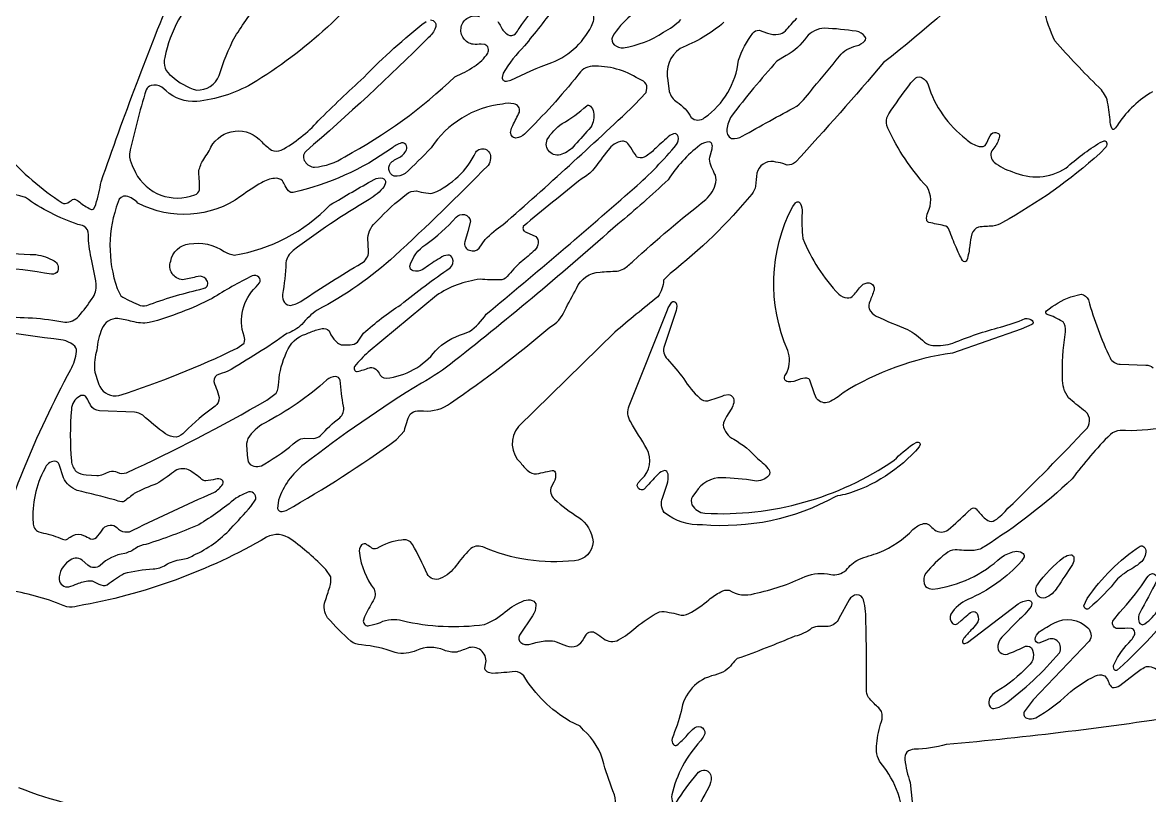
# Model space of a CAD drawing. Header units: metres. Extents: x 2.3 to 24.7, y 0 to 24.7.
# Drawn here: x 10.03 to 15.71, y 5.66 to 9.55 of the extents above; entities that cross this region are included whole.
import ezdxf

# ---------------------------------------------------------------- set-up
doc = ezdxf.new("R2010")
doc.units = ezdxf.units.M

msp = doc.modelspace()

# ---------------------------------------------------------------- linework, layer by layer
at = {"layer": 'Layer 1', "color": 0}
for points in [[(11.88402, 9.87944, -0.0998), (11.18649, 9.23854, -0.1019), (10.90957, 9.15043, -0.2114), (10.7556, 9.20459), (10.73382, 9.22232, 0.1974), (10.68027, 9.23132, 0.2166), (10.65528, 9.20917, 0.0208), (10.57066, 8.88586, 0.1073), (10.58518, 8.8275), (10.60093, 8.79304, 0.3812), (10.90062, 8.68055, 0.2297), (10.924, 8.7054, 0.0362), (10.91985, 8.79436, -0.095), (10.93993, 8.85112, 0.0263), (10.98147, 8.92013, -0.5302), (11.23773, 8.94696, 0.0708), (11.28667, 8.90608, 0.2009), (11.33518, 8.90476, 0.0837), (11.52111, 9.05256, -0.0081), (11.75018, 9.27172, -0.0349), (12.06438, 9.55307, -0.1353)], [(14.96042, 9.86987, -0.0306), (14.36698, 9.34659, -0.0108), (13.92309, 8.8447, -0.2132), (13.88179, 8.8307), (13.85897, 8.83905, -0.0404), (13.81305, 8.84899, 0.3711), (13.7289, 8.78969, 0.0179), (13.72282, 8.72473, -0.116), (13.70415, 8.68437, -0.0544), (13.2925, 8.28507), (13.25955, 8.25146, -0.1347), (13.23112, 8.16835, 0.0074), (13.01502, 7.98963), (12.52874, 7.51476, 0.3994), (12.54034, 7.33189, 0.0706), (12.58574, 7.28555, 0.1881), (12.63104, 7.27885, -0.031), (12.67606, 7.28857), (12.69902, 7.29451, -0.3839), (12.71524, 7.28083, -0.1553), (12.70718, 7.23473), (12.69563, 7.21295, 0.3347), (12.71015, 7.15011, 0.045), (12.83248, 7.05794, -0.2193), (12.90541, 6.9358, -0.3786), (12.81099, 6.84033, -0.1304), (12.34908, 6.90949, 0.3029), (12.28317, 6.89554, 0.0321), (12.21538, 6.81582, -0.1526), (12.13519, 6.7509, -0.4217), (12.07009, 6.77419, 0.0193), (11.99546, 6.92212, 0.3437), (11.94054, 6.94419, 0.0998), (11.81613, 6.90228, -0.2687), (11.79185, 6.90317, -0.0085), (11.76663, 6.92085, 0.343), (11.73966, 6.92066, 0.2084), (11.72882, 6.87852, 0.1314), (11.80227, 6.69721, -0.2546), (11.79779, 6.63799, 0.0226), (11.75357, 6.55719), (11.74834, 6.53664, 0.5146), (11.77837, 6.51363, 0.0308), (11.83395, 6.52966, -0.1883), (11.94441, 6.53862, 0.0922), (12.35832, 6.51971, 0.0914), (12.46241, 6.58326, -0.0714), (12.55722, 6.63955, -0.1592), (12.59851, 6.6403, -0.3191), (12.61723, 6.6148, -0.1368), (12.60049, 6.56271), (12.53492, 6.46503, 0.3822), (12.54142, 6.42797, 0.1934), (12.58215, 6.41854), (12.60695, 6.4259, -0.0557), (12.68059, 6.43783, -0.1074), (12.71901, 6.43146, -0.0213), (12.7703, 6.41185, 0.4134), (12.85846, 6.44942), (12.86925, 6.46776, -0.4506), (12.91852, 6.47559, -0.012), (12.95713, 6.44839, 0.2882), (13.0335, 6.44174, 0.051), (13.12005, 6.50383, -0.0589), (13.2389, 6.58237, -0.1311), (13.28689, 6.58043, -0.0311), (13.33484, 6.5695, 0.2133), (13.38735, 6.57449, 0.046), (13.48777, 6.64375, -0.0379), (13.54698, 6.68372, -0.1876), (13.58993, 6.6916, 0.2206), (13.71651, 6.67486, 0.0608), (13.97216, 6.7608, -0.152), (14.10086, 6.77065, 0.2182), (14.17813, 6.79182, -0.119), (14.24172, 6.8467, -0.0086), (14.34402, 6.88125, 0.1088), (14.51492, 6.99769, -0.1134), (14.56748, 7.02664, -0.2467), (14.59581, 7.0207, 0.0096), (14.62391, 6.99562, 0.3369), (14.69194, 6.99586, 0.02), (14.79047, 7.08651), (14.80753, 7.10108, -0.3587), (14.83323, 7.10089, 0.0293), (14.87386, 7.05554), (14.89098, 7.04196, 0.2503), (14.92728, 7.04328, 0.0697), (14.99285, 7.10414, 0.0133), (15.39097, 7.50745, 0.4489), (15.37344, 7.5982, -0.0214), (15.29772, 7.65991, -0.1775), (15.26793, 7.76084, -0.0447), (15.28052, 7.97841, 0.1528), (15.2766, 8.03276, 0.1236), (15.26727, 8.04318, 0.0671), (15.18939, 8.0792, -0.552), (15.18651, 8.09697, -0.0788), (15.30913, 8.16759), (15.36099, 8.18051, -0.2961), (15.39809, 8.15185, 0.0444), (15.50723, 7.86003, 0.2852), (15.55838, 7.82873), (15.68727, 7.82425, -0.1734), (15.72427, 7.81048, -0.0311)], [(12.42498, 9.55204, -0.0577), (12.44044, 9.52686, 0.1713), (12.47721, 9.48632, 0.3334), (12.51375, 9.4908, 0.0404), (12.53261, 9.51734, -0.0997), (12.81259, 9.79647, -0.2654)], [(15.72088, 9.19922, 0.1147), (15.54956, 9.03903, -0.1081), (15.5267, 9.01126, -0.4751), (15.51699, 9.01343, -0.1145), (15.50723, 9.05845, 0.0331), (15.49186, 9.15896, 0.1153), (15.44981, 9.22241, -0.0181), (15.22871, 9.45539, -0.0925), (15.14833, 9.7771, -0.0267)], [(9.94786, 8.8869, 0.0687), (10.23284, 8.64043, 0.262), (10.26126, 8.64081, -0.0089), (10.28498, 8.65689, -0.2244), (10.29667, 8.65807, -0.0903), (10.32085, 8.64411, 0.0638), (10.37563, 8.60861, 0.2782), (10.39161, 8.61012), (10.40217, 8.63284, 0.0212), (10.42881, 8.74632, -0.0153), (10.79898, 9.7234, -0.0805)], [(10.9422, 9.72128, 0.1573), (10.74919, 9.37091, 0.3363), (10.78436, 9.27809, 0.1207), (10.90953, 9.20723, 0.309), (11.02305, 9.28054, -0.0484), (11.10262, 9.4768, 0.0061), (11.22373, 9.66061, -0.1433)], [(12.08687, 9.56057, -0.5421), (12.11157, 9.52168, -0.1194), (12.07527, 9.47095, -0.0181), (11.45855, 8.89911, 0.4029), (11.4552, 8.84753, 0.246), (11.50324, 8.81967, 0.1227), (11.65457, 8.87238, 0.0674), (12.20935, 9.27479, 0.05), (12.3067, 9.32665, 0.1057), (12.3744, 9.39349, 0.4483), (12.35978, 9.43762), (12.34107, 9.43842, -0.034), (12.30189, 9.43786, -0.4385), (12.24117, 9.52476, -0.4385), (12.33277, 9.5782)], [(13.09351, 9.58103, 0.0801), (13.00173, 9.47576, 0.3325), (13.01167, 9.4354, 0.1985), (13.05778, 9.42055, 0.1065), (13.25969, 9.49858, 0.0783), (13.34695, 9.56217, -0.1331)], [(13.56362, 9.54864, -0.0848), (13.34271, 9.41749, 0.3017), (13.28086, 9.25522), (13.28821, 9.20082, 0.19), (13.32814, 9.14727, -0.1134), (13.39839, 9.07, 0.3739), (13.46627, 9.06887, 0.2144), (13.63641, 9.35729, -0.0839), (13.70929, 9.4932, -0.2452), (13.7405, 9.50909), (13.78274, 9.49424, 0.1167), (13.8379, 9.48811, 0.1698), (13.87269, 9.50522, -0.0162), (13.9303, 9.56934, -0.2079)], [(9.91844, 8.06355, -0.0584), (10.24566, 8.04012, 0.2484), (10.31567, 8.07052, 0.0371), (10.38308, 8.15845, 0.1706), (10.40411, 8.23053, 0.0185), (10.3787, 8.36451, -0.0607), (10.36503, 8.47996, 0.2764), (10.34226, 8.52305, 0.034), (10.31204, 8.53224, -0.0766), (10.04766, 8.66721, 0.0457), (9.58863, 8.75452, -0.0174)], [(9.63426, 8.42216, 0.0323), (10.10055, 8.37983, -0.0981), (10.19291, 8.34829, -0.3499), (10.21077, 8.29818, -0.3378), (10.17876, 8.28139, 0.0487), (9.02211, 8.35371, -0.0195)], [(9.85843, 6.76717, -0.0577), (10.27635, 7.80186, 0.0915), (10.30539, 7.89256, 0.2457), (10.28828, 7.92622, 0.091), (10.23717, 7.94956, -0.0069), (8.74006, 8.17042, -0.0502)], [(15.98983, 7.58047, -0.1263), (15.5571, 7.49552, 0.1435), (15.50831, 7.47553, 0.0347), (15.31606, 7.25236, -0.0491), (14.87311, 6.91043, -0.1607), (14.81423, 6.89186, -0.032), (14.72659, 6.89506, 0.1828), (14.6794, 6.87493, 0.0518), (14.58007, 6.77777, 0.2341), (14.57149, 6.7261), (14.57837, 6.71102, 0.1724), (14.61557, 6.69739, 0.1559), (14.96018, 6.8582, -0.0934), (15.02712, 6.88658, -0.1698), (15.06489, 6.88031, -0.3098), (15.07497, 6.86041), (15.06107, 6.83849, -0.1141), (14.79103, 6.64563, 0.1299), (14.70495, 6.57181, 0.3057), (14.71419, 6.52443, 0.3512), (14.7405, 6.52462), (14.75756, 6.5398, 0.0145), (14.79165, 6.56851, -0.1331), (14.82064, 6.58538, -0.292), (14.84006, 6.56921, -0.277), (14.83488, 6.52198, -0.0198), (14.8065, 6.49025, -0.0077), (14.77071, 6.45112), (14.7644, 6.43669, 0.5184), (14.7759, 6.42293), (14.78919, 6.42906), (15.04424, 6.62263, -0.142), (15.09402, 6.64096, -0.4235), (15.11387, 6.62484), (15.10915, 6.61037, -0.0611), (15.04212, 6.53777), (14.96226, 6.45621, 0.1407), (14.94194, 6.41317, 0.5663), (14.99016, 6.37051, 0.0374), (15.07163, 6.40586, -0.3158), (15.11076, 6.40233, -0.3775), (15.09581, 6.31139, -0.0701), (14.93496, 6.1816, 0.1455), (14.9004, 6.14747, 0.174), (14.89908, 6.11273, 0.3561), (14.92242, 6.09684, 0.0984), (14.97286, 6.11612, 0.0592), (15.25152, 6.37696, 0.33), (15.24543, 6.43252, 0.33), (15.19052, 6.44287), (15.16186, 6.42986), (15.14809, 6.42557, -0.3964), (15.13004, 6.44457, -0.2079), (15.1504, 6.48219, -0.0248), (15.22644, 6.52773, -0.3204), (15.39465, 6.50274, -0.3722), (15.40191, 6.43561), (15.11981, 6.14092), (15.07441, 6.07912, 0.4282), (15.08766, 6.04762, 0.1839), (15.13296, 6.05055, 0.0637), (15.29409, 6.1684, -0.0735), (15.43411, 6.26104, -0.1674), (15.47432, 6.26326, -0.1551), (15.4846, 6.25562, -0.0594), (15.50049, 6.22696, 0.1874), (15.51765, 6.2031, 0.1906), (15.55673, 6.21215), (15.63051, 6.2691, -0.0583), (15.68557, 6.3062, -0.1497), (15.70428, 6.30809, -0.0734), (15.73992, 6.29531, 0.0077)], [(12.9675, 5.55644, 0.4112), (13.01196, 5.6627, -0.02), (12.95807, 5.81794, 0.1648), (12.85587, 5.98733), (12.83988, 6.00765), (12.78666, 6.03325, -0.1217), (12.55599, 6.26085, 0.1956), (12.51205, 6.28315, -0.0184), (12.39919, 6.27349), (12.37831, 6.27754, -0.3384), (12.36068, 6.29937), (12.36388, 6.31874, 0.5632), (12.28176, 6.40275, -0.0088), (12.21821, 6.37989, -0.1252), (12.15504, 6.39068, 0.2052), (12.0162, 6.38884, -0.1711), (11.90924, 6.37824, 0.0676), (11.73924, 6.41656, -0.159), (11.68517, 6.43509, -0.0279), (11.56849, 6.55295, -0.2364), (11.55637, 6.6371, 0.0096), (11.57895, 6.70734, 0.1351), (11.58414, 6.75906), (11.56005, 6.79578, 0.0433), (11.38392, 6.94848, 0.2945), (11.26178, 6.95791, -0.0881), (10.30996, 6.61178, -0.1203), (10.25523, 6.60829, 0.0602), (9.97157, 6.68943, -0.052)], [(14.46462, 5.49615, 0.1876), (14.35411, 5.82016, -0.2042), (14.33351, 5.92057, -0.064), (14.35609, 6.03136, 0.1662), (14.35638, 6.0811), (14.3428, 6.09953, -0.0212), (14.29707, 6.1446, -0.2044), (14.28147, 6.18288, 0.0078), (14.27798, 6.52655, 0.0645), (14.26605, 6.64318, 0.3377), (14.23244, 6.66887, 0.2527), (14.19425, 6.64332), (14.14235, 6.54922, -0.2648), (14.08766, 6.5092, 0.0311), (14.0449, 6.50934, 0.1517), (14.00478, 6.50001, -0.1158), (13.91955, 6.45984, -0.0151), (13.63066, 6.3475, 0.0543), (13.60322, 6.31936, -0.0648), (13.5698, 6.28654, -0.0565), (13.51766, 6.26443, 0.3253), (13.34851, 6.08128, -0.0224), (13.30278, 5.94537, 0.2151), (13.30886, 5.9152, 0.4028), (13.32682, 5.9119, 0.0318), (13.37901, 5.96267, -0.0735), (13.41564, 5.99888, -0.3681), (13.45592, 5.99894, -0.3681), (13.46241, 5.95918, -0.0434), (13.4452, 5.9341, 0.1284), (13.30056, 5.66204, 0.1447), (13.30584, 5.62249, 0.5083)], [(15.90738, 6.06549, -0.0166), (14.68256, 5.91548, -0.0596), (14.52147, 5.89153, 0.1738), (14.48413, 5.87739, 0.2172), (14.47357, 5.83939, 0.0406), (14.49997, 5.7247), (14.52953, 5.4491, 0.1253), (14.57455, 5.34845, 0.1488), (14.6166, 5.32705, 0.0239), (15.29075, 5.04287, -0.0322), (15.99591, 4.68043)], [(13.32244, 5.62273, -0.0271), (13.42898, 5.76868, -0.2031), (13.4609, 5.78697, -0.4183), (13.49894, 5.75067, -0.1345), (13.4865, 5.70042, 0.0093), (13.41149, 5.55654, 0.2461)], [(10.01273, 5.69933, 0.0648), (10.53111, 5.56927, -0.0967)]]:
    msp.add_lwpolyline(points, format="xyb", dxfattribs=at)
for points in [[(12.45171, 9.2935), (12.44714, 9.27111, 0.4453), (12.4684, 9.25178), (12.49004, 9.25749, -0.0284), (12.69681, 9.34583, 0.1995), (12.90428, 9.54624, 0.2708), (12.89716, 9.6038, 0.0935), (12.80297, 9.65132, 0.1786), (12.75328, 9.65646, 0.1108), (12.71434, 9.62836, -0.0157), (12.55877, 9.42984, 0.0529), (12.45171, 9.2935)], [(13.92978, 9.12667, 0.0678), (14.01237, 9.21921, 0.0194), (14.14442, 9.37883, -0.1701), (14.22937, 9.42984, 0.1455), (14.27298, 9.45596, 0.3823), (14.27326, 9.47764, 0.1648), (14.22928, 9.50376, 0.0214), (14.06956, 9.51904, 0.207), (13.97815, 9.47406, -0.1233), (13.87736, 9.38143), (13.83007, 9.35276, 0.0209), (13.60134, 9.07646, 0.1121), (13.57838, 9.01145, 0.3459), (13.60204, 8.9644, 0.1874), (13.65593, 8.97581, -0.0054), (13.92978, 9.12667)], [(11.5815, 8.62969, -0.0101), (11.8026, 8.75787, -0.1838), (11.8446, 8.76494, -0.3966), (11.86068, 8.74174), (11.85248, 8.72279, -0.1055), (11.77738, 8.65759, 0.0287), (11.39467, 8.39982, 0.1999), (11.35913, 8.33886, -0.0288), (11.34192, 8.17872, 0.179), (11.35224, 8.13912, 0.2759), (11.38402, 8.12474, 0.0981), (11.43979, 8.14916, -0.0116), (11.73962, 8.33731, 0.2712), (11.77469, 8.39487), (11.77021, 8.46379, -0.1889), (11.81646, 8.54846, -0.0395), (11.96637, 8.6848, -0.1863), (12.01517, 8.70016), (12.03907, 8.69465, 0.0282), (12.08852, 8.688, 0.1209), (12.10026, 8.68993, 0.18), (12.31424, 8.89486, -0.3561), (12.36373, 8.90971, -0.3561), (12.38821, 8.86422, -0.1452), (12.37586, 8.82806, -0.0128), (11.9073, 8.3746, -0.0665), (11.5164, 8.10117, 0.0674), (11.43833, 8.02843, -0.1111), (11.36398, 7.98345, -0.0248), (11.06349, 7.79139, 0.0127), (11.01126, 7.77352, 0.3657), (10.99952, 7.73001, 0.0055), (11.0164, 7.68523), (11.02305, 7.66076, -0.2144), (11.0031, 7.61701, 0.05), (10.84833, 7.48699, -0.1701), (10.80591, 7.46196, -0.1551), (10.75235, 7.47902, -0.0297), (10.63907, 7.57175, 0.1494), (10.59584, 7.58665), (10.42014, 7.59349, -0.2404), (10.3754, 7.6229, -0.0372), (10.35937, 7.65336), (10.3506, 7.66717, 0.2977), (10.31916, 7.66703, 0.2491), (10.2789, 7.60117, 0.0425), (10.27899, 7.3425, 0.1559), (10.30336, 7.28828, 0.1499), (10.3531, 7.2723), (10.40646, 7.26801, 0.0987), (10.47204, 7.28918, -0.179), (10.50933, 7.28508, 0.1913), (10.5569, 7.28248, 0.0233), (11.2623, 7.64798), (11.3101, 7.68301, 0.1146), (11.32259, 7.7384, -0.0954), (11.36247, 7.88921, -0.2388), (11.45945, 7.98029, -0.0176), (11.51399, 8.0016), (11.54044, 8.00853, -0.2635), (11.57565, 7.99642), (11.58537, 7.97596, 0.0797), (11.6187, 7.93598, 0.1616), (11.64288, 7.92589, 0.0311), (11.68286, 7.92598, 0.1823), (11.71873, 7.94003), (11.74928, 7.98435, -0.0376), (11.93653, 8.12785, -0.0238), (12.18549, 8.31289, 0.3087), (12.19723, 8.36111, 0.3174), (12.17357, 8.37775), (12.15396, 8.37412, 0.0221), (12.07683, 8.3259), (12.0477, 8.30534, -0.1928), (11.99881, 8.29874, -0.3718), (11.98269, 8.32175, -0.1778), (12.06226, 8.43065, 0.0528), (12.21543, 8.56769, -0.294), (12.25792, 8.581, -0.2939), (12.28761, 8.54785), (12.27488, 8.49674), (12.25913, 8.44375, 0.4036), (12.28317, 8.40156, 0.2858), (12.33159, 8.41156), (12.36204, 8.45568, -0.069), (12.45251, 8.5313, 0.0097), (13.11289, 9.13261), (13.17196, 9.19606), (13.17587, 9.21789, 0.2729), (13.15772, 9.25273), (13.13547, 9.26343, 0.1534), (12.90046, 9.32759, 0.2428), (12.82786, 9.28214, -0.029), (12.56004, 8.98656, -0.1759), (12.51667, 8.96643, -0.4767), (12.49037, 9.00084, -0.058), (12.50003, 9.02922, 0.0226), (12.53364, 9.09711, 0.4432), (12.50574, 9.13892, 0.1147), (12.44879, 9.13666, 0.2233), (12.08899, 8.91655, -0.014), (11.95911, 8.78776, -0.1714), (11.90339, 8.77512, -0.2787), (11.87628, 8.8086, -0.2786), (11.8933, 8.84815, -0.0523), (11.91923, 8.86361, 0.1571), (11.96199, 8.90033, 0.2141), (11.96524, 8.92735, 0.3823), (11.94087, 8.94182, 0.1026), (11.89052, 8.91448, -0.0994), (11.39486, 8.69257, -0.2389), (11.38053, 8.69418, -0.1571), (11.35484, 8.72675, 0.0738), (11.34069, 8.75042, 0.2415), (11.30208, 8.76357, 0.1244), (11.23604, 8.74146, 0.0219), (11.13237, 8.67386, -0.2851), (10.61422, 8.63935, 0.1325), (10.55515, 8.67419, 0.3809), (10.51433, 8.64571, 0.1771), (10.50938, 8.2103), (10.52715, 8.17179, 0.0228), (10.61455, 8.12851, 0.214), (10.65863, 8.12464, -0.0293), (10.92574, 8.20526), (10.94738, 8.21049, 0.5213), (10.96138, 8.24995, 0.2395), (10.92829, 8.27083), (10.90547, 8.26768, -0.0368), (10.83895, 8.25386, -0.5039), (10.77903, 8.34716, -0.3363), (10.87191, 8.4339, -0.1923), (11.04869, 8.39562, 0.098), (11.09909, 8.37714, 0.1622), (11.5815, 8.62969)], [(15.28481, 8.81467, -0.0484), (15.45697, 8.94399), (15.47691, 8.95309, -0.3408), (15.4895, 8.94469, -0.2173), (15.48724, 8.92254), (15.45513, 8.88874, -0.0571), (14.96574, 8.54186, -0.1079), (14.91681, 8.52295, 0.0207), (14.84445, 8.51819, 0.2183), (14.81088, 8.48387, 0.0455), (14.80046, 8.42584, -0.0533), (14.78613, 8.35159, -0.2711), (14.77549, 8.34435, -0.2711), (14.76397, 8.35008, -0.0463), (14.7322, 8.4174, -0.0217), (14.69774, 8.50231, 0.2683), (14.67171, 8.52526, 0.0056), (14.59501, 8.54115, -0.2999), (14.58389, 8.55445, -0.1267), (14.58903, 8.59225, 0.266), (14.58455, 8.72194, -0.0796), (14.38829, 9.01626, -0.1443), (14.38259, 9.06873), (14.39272, 9.08839, -0.0148), (14.4979, 9.23429, -0.0818), (14.52878, 9.26951, -0.286), (14.56164, 9.26993, -0.1744), (14.59058, 9.23434, 0.154), (14.78146, 8.96176, 0.115), (14.83799, 8.92706, 0.2347), (14.87782, 8.92852), (14.88697, 8.94248, -0.0351), (14.90936, 8.98764, -0.2683), (14.94057, 8.99165, -0.3837), (14.95005, 8.9759, -0.1063), (14.92742, 8.9223), (14.91181, 8.90208, 0.3412), (14.92393, 8.84518, 0.1086), (15.01656, 8.79704, 0.2534), (15.28481, 8.81467)], [(12.67408, 8.95865, -0.1089), (12.74923, 9.03884, 0.0551), (12.8727, 9.12902, -0.3553), (12.8916, 9.12737, -0.1814), (12.90617, 9.0964, -0.1938), (12.89301, 9.02158, -0.0132), (12.81231, 8.93154, -0.16), (12.74664, 8.88478, -0.3073), (12.68529, 8.89707, -0.3073), (12.67408, 8.95865)], [(12.36699, 8.07991, 0.0067), (13.11279, 8.7153, 0.0389), (13.32522, 8.9338, 0.1973), (13.33323, 8.97388, 0.4098), (13.31018, 8.9883), (13.29151, 8.97982, 0.0102), (13.22019, 8.91565, -0.0466), (13.17196, 8.87516, -0.2144), (13.13104, 8.86832, -0.151), (13.12359, 8.87403, -0.0262), (13.09521, 8.91853, 0.0988), (13.0723, 8.94502, 0.1757), (13.05316, 8.9512, 0.2146), (12.98009, 8.90509, 0.0062), (12.90749, 8.80925, -0.0929), (12.8504, 8.76367, 0.0053), (12.55344, 8.52192, 0.4635), (12.56721, 8.49297), (12.61671, 8.47058, -0.2398), (12.62854, 8.43913, -0.1372), (12.6119, 8.40288, -0.0193), (12.54298, 8.34381, 0.0396), (12.47212, 8.26923, -0.2211), (12.43441, 8.25297, -0.0233), (12.33602, 8.25594, 0.1204), (12.11615, 8.17414), (11.77276, 7.88879, 0.0447), (11.70445, 7.8176, 0.276), (11.70325, 7.80066, 0.276), (11.7176, 7.79158, 0.0365), (11.7787, 7.81114, -0.2123), (11.80345, 7.80865, -0.1452), (11.8281, 7.78295, 0.3076), (11.86308, 7.75797, 0.2034), (12.11167, 7.8961, -0.1325), (12.25244, 7.98072), (12.28228, 7.99255, 0.0887), (12.36699, 8.07991)], [(13.28223, 8.75641, -0.0168), (13.02982, 8.53342, -0.0153), (12.20732, 7.84509, -0.0509), (12.04039, 7.73383, 0.0263), (11.45058, 7.32586, 0.1487), (11.32151, 7.1444), (11.31698, 7.10325, 0.3832), (11.33923, 7.08731), (11.3604, 7.09292, 0.0293), (11.91527, 7.44956), (11.95482, 7.49373, -0.0609), (11.98363, 7.5768, -0.1666), (12.02153, 7.59424), (12.05109, 7.59391, 0.186), (12.18766, 7.63318, 0.0264), (12.68771, 8.01523, 0.1697), (12.76229, 8.09876, -0.0124), (12.82164, 8.21021, -0.2893), (12.93978, 8.292, -0.0072), (13.02516, 8.29738, 0.1096), (13.0591, 8.30907, 0.0648), (13.10601, 8.34688, -0.0188), (13.47202, 8.65646, 0.1511), (13.52294, 8.74321, 0.1824), (13.51483, 8.79025, -0.0298), (13.49762, 8.82995, -0.1493), (13.49182, 8.87035), (13.50347, 8.91169, 0.1605), (13.50271, 8.93776, 0.3028), (13.49088, 8.94649, 0.1478), (13.44119, 8.9297, 0.0856), (13.28223, 8.75641)], [(14.71367, 7.88459, 0.1054), (14.16422, 7.68537, -0.0655), (14.09082, 7.63738, -0.3314), (14.02996, 7.65652), (14.01959, 7.6799), (13.9963, 7.74778, 0.2633), (13.98088, 7.75816, 0.116), (13.94138, 7.75203, -0.1414), (13.88584, 7.73949, -0.3388), (13.86854, 7.75693, -0.1778), (13.87618, 7.78069, 0.0738), (13.88141, 7.78993, 0.1826), (13.88452, 7.89742, -0.2267), (13.90956, 8.62195), (13.92271, 8.64025, -0.5066), (13.94741, 8.63836, -0.1559), (13.95632, 8.5907, 0.0429), (13.96104, 8.46115, 0.0966), (14.14126, 8.1807, 0.16), (14.1835, 8.16269, 0.2634), (14.21598, 8.17594, 0.0544), (14.23541, 8.19922, -0.0589), (14.25676, 8.22426, -0.1991), (14.29405, 8.23812, -0.4192), (14.31927, 8.20182, -0.0236), (14.29731, 8.1444, 0.186), (14.29467, 8.1064, 0.1681), (14.32965, 8.07071, 0.0177), (14.48677, 8.00377, -0.0702), (14.57323, 7.94013, 0.1613), (14.61543, 7.92325, 0.0821), (14.71589, 7.93433, -0.0358), (14.95603, 8.01551, 0.0381), (15.07969, 8.0585, -0.1947), (15.11528, 8.04917, -0.4778), (15.11316, 8.02772), (15.05942, 8.0049), (14.71367, 7.88459)], [(11.11252, 7.90915), (11.14802, 7.93527, 0.1803), (11.14802, 7.96954, -0.2937), (11.20836, 8.21742), (11.22647, 8.23845, 0.3661), (11.22303, 8.26607, 0.2743), (11.18871, 8.27338, 0.024), (10.98736, 8.15962, -0.0522), (10.67108, 8.03776, -0.1103), (10.58471, 8.04384, 0.0198), (10.51277, 8.05822, 0.3274), (10.43277, 8.00683, 0.0735), (10.40675, 7.89968, 0.0827), (10.39501, 7.80021, 0.0553), (10.42216, 7.71634, 0.3471), (10.51815, 7.67146, 0.0359), (11.11252, 7.90915)], [(14.42007, 7.3457, -0.0376), (14.51544, 7.42717), (14.53443, 7.43622, -0.4998), (14.55093, 7.42519), (14.54594, 7.41298, -0.1444), (14.17403, 7.17311, 0.064), (14.12245, 7.16156, -0.1492), (13.45477, 7.0207, -0.1854), (13.26257, 7.08312, -0.2593), (13.25408, 7.15534), (13.2768, 7.22521, 0.1273), (13.28185, 7.27603, 0.355), (13.26412, 7.29427, 0.1557), (13.23301, 7.27546, 0.0253), (13.17861, 7.21809), (13.16225, 7.20046, -0.3616), (13.13371, 7.20339, -0.3615), (13.13137, 7.23195), (13.149, 7.25033, 0.3417), (13.17578, 7.40359, -0.0096), (13.09332, 7.53979, -0.2407), (13.08597, 7.6188), (13.27897, 8.10136, -0.0807), (13.30151, 8.14006, -0.4765), (13.32102, 8.13968, -0.1885), (13.32258, 8.09961), (13.26342, 7.92217, 0.2863), (13.27864, 7.85334, -0.0247), (13.36161, 7.75509, 0.0759), (13.44119, 7.65798, 0.2251), (13.4823, 7.64492, 0.036), (13.56419, 7.6725), (13.58653, 7.67575, -0.4741), (13.61246, 7.63516, -0.0778), (13.59992, 7.60277), (13.57687, 7.56529, 0.1329), (13.55947, 7.52282, 0.2495), (13.61289, 7.45102, -0.0783), (13.73291, 7.35428, -0.065), (13.79024, 7.29663, -0.3111), (13.79033, 7.26966, -0.2483), (13.71688, 7.24175, 0.0344), (13.55311, 7.25783, 0.2643), (13.42158, 7.18556), (13.40484, 7.1634, 0.2227), (13.40244, 7.12083, 0.2358), (13.4674, 7.07897, 0.1648), (14.42007, 7.3457)], [(11.17951, 7.32402, 0.3027), (11.25263, 7.32708, 0.0408), (11.41532, 7.44348, -0.1651), (11.45384, 7.45597), (11.49537, 7.45555, 0.1716), (11.53313, 7.46988, -0.0513), (11.62959, 7.55902, 0.2735), (11.64868, 7.61696, -0.0302), (11.63175, 7.74769, 0.3274), (11.60743, 7.76697, 0.1753), (11.56495, 7.74958, -0.0647), (11.2507, 7.53277, 0.1264), (11.16759, 7.45427, 0.1632), (11.1615, 7.40392, 0.0215), (11.16556, 7.35933), (11.16905, 7.33835), (11.17951, 7.32402)], [(10.59211, 6.99581, -0.0082), (10.99528, 7.1832, 0.1205), (11.04124, 7.22558, 0.3856), (11.03634, 7.24651, 0.2358), (11.00428, 7.25104, -0.0722), (10.95549, 7.24222, -0.1812), (10.9363, 7.24864, 0.0522), (10.86894, 7.297, 0.2669), (10.79238, 7.28635, -0.034), (10.70818, 7.22719, 0.0361), (10.59522, 7.17759, 0.013), (10.54695, 7.13941, -0.1772), (10.53267, 7.13611, -0.0689), (10.49721, 7.14568, 0.0092), (10.30831, 7.19376, -0.1892), (10.2393, 7.25712), (10.21766, 7.32369, 0.316), (10.19437, 7.34108, 0.2944), (10.14506, 7.3028, 0.142), (10.08575, 7.0315, 0.2947), (10.11479, 6.98464), (10.1378, 6.9795, -0.0645), (10.23378, 6.94801, 0.23), (10.26027, 6.94975, -0.04), (10.28752, 6.96677, -0.2537), (10.34042, 6.96729, -0.0324), (10.37516, 6.95032, 0.3438), (10.41273, 6.9655, 0.0067), (10.44126, 7.0033, -0.427), (10.50839, 7.00689, 0.3894), (10.59211, 6.99581)], [(10.91994, 7.02108, -0.0242), (10.65382, 6.92175, 0.1425), (10.60168, 6.90204, -0.0819), (10.54766, 6.87649, 0.1625), (10.42372, 6.81676, -0.3769), (10.36191, 6.81704), (10.33335, 6.84278, 0.3803), (10.26588, 6.83717, 0.2602), (10.21775, 6.74515, 0.4433), (10.2665, 6.70913, 0.0208), (10.30761, 6.72408, -0.0729), (10.36917, 6.73954, -0.1681), (10.39652, 6.73303, 0.0891), (10.43852, 6.71583, 0.1934), (10.45983, 6.71946, -0.0374), (10.54346, 6.77575, -0.056), (10.69008, 6.79861, 0.1265), (10.75443, 6.81959, -0.0936), (10.83179, 6.84703, 0.1165), (10.8943, 6.86772, 0.0967), (11.08089, 7.0017, 0.0089), (11.18248, 7.1131), (11.20676, 7.14954, 0.2844), (11.19604, 7.17979, 0.2844), (11.16419, 7.18367, 0.036), (11.10602, 7.15397, -0.037), (10.91994, 7.02108)], [(15.18001, 6.65379, -0.324), (15.14376, 6.66378, -0.3575), (15.14107, 6.71917, -0.0754), (15.27472, 6.85721, -0.1381), (15.30857, 6.86989, -0.3718), (15.32379, 6.8573, -0.1783), (15.31705, 6.82067, -0.0066), (15.24087, 6.70527, -0.1716), (15.18001, 6.65379)], [(15.39196, 6.64983, -0.0955), (15.65799, 6.91392, -0.3258), (15.67652, 6.91039, -0.1979), (15.68679, 6.88323, -0.2158), (15.65313, 6.82529, -0.0314), (15.61603, 6.80002, 0.0592), (15.54433, 6.74878, -0.0526), (15.4013, 6.60103, -0.3017), (15.38437, 6.59854, -0.3019), (15.37551, 6.6132), (15.39196, 6.64983)], [(15.9681, 6.76646, -0.051), (15.54268, 6.289, -0.4447), (15.5275, 6.293, -0.2285), (15.52674, 6.31978, -0.0852), (15.61358, 6.44047, 0.0569), (15.62871, 6.46361, 0.4676), (15.61504, 6.49982), (15.59633, 6.501, -0.0217), (15.53825, 6.49869, -0.4493), (15.52363, 6.54168), (15.55635, 6.58123, 0.0383), (15.67854, 6.73369, -0.0874), (15.70688, 6.77061), (15.72078, 6.77556, -0.5051), (15.74167, 6.73982, -0.0111), (15.65606, 6.5777, 0.1846), (15.65082, 6.53588, 0.3219), (15.66954, 6.5183), (15.68217, 6.52311, 0.0898), (15.74973, 6.59344, -0.0513), (15.90266, 6.80931, -0.1684), (15.94707, 6.82793, -0.3291), (15.97333, 6.80771, -0.1875), (15.9681, 6.76646)]]:
    msp.add_lwpolyline(points, format="xyb", close=True, dxfattribs=at)

doc.saveas('drawing.dxf')
